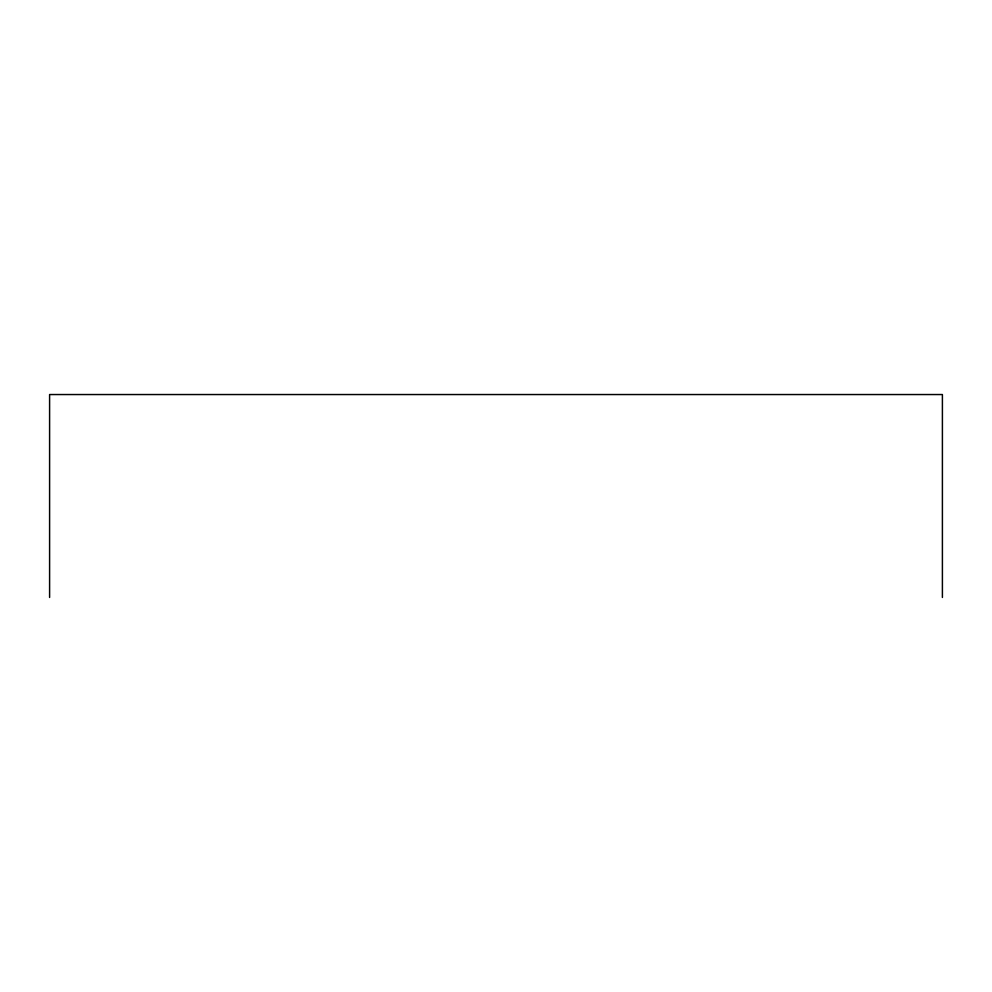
<?xml version="1.0" encoding="UTF-8"?>
<svg xmlns="http://www.w3.org/2000/svg" width="992" height="992" viewBox="0 0 992 992"><rect width="100%" height="100%" fill="white"/><g stroke="black" fill="none" stroke-linecap="round" stroke-linejoin="round"><path stroke-width="1.49" d="M942.4 597.457L942.4 394.543L49.6 394.543L49.6 597.457"/></g></svg>
